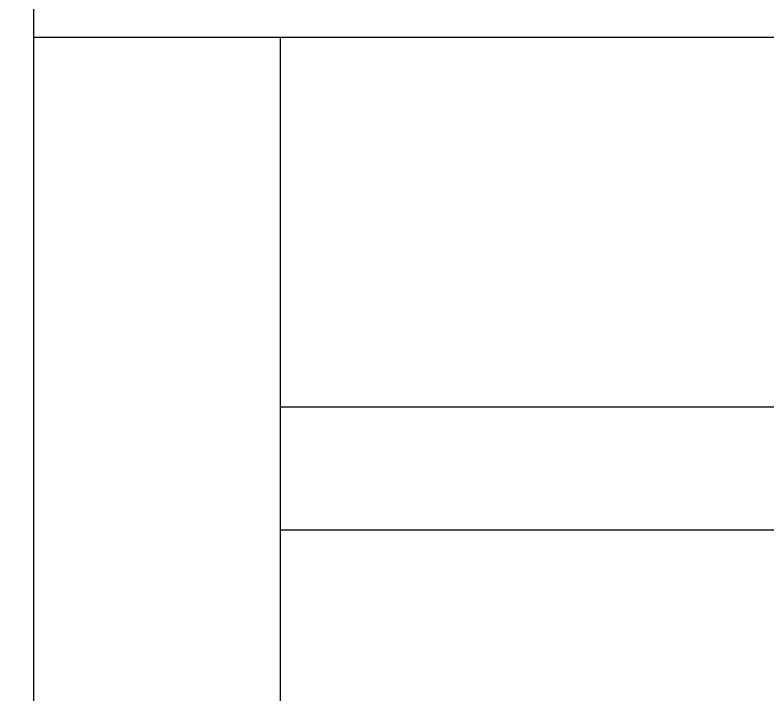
# Model space of a CAD drawing. Extents: x 13898408 to 14113608, y -853943 to -68012.
# Drawn here: x 14079458.9 to 14079733.9, y -848614.8 to -848366.3 of the extents above; entities that cross this region are included whole.
import ezdxf

# ---------------------------------------------------------------- set-up
doc = ezdxf.new("R2010")
doc.units = 0
doc.header["$LTSCALE"] = 1000
doc.header["$MEASUREMENT"] = 0
doc.layers.add('WINDOW', color=4, linetype='Continuous')

# ---------------------------------------------------------------- blocks, each defined once
blk = doc.blocks.new('A$C5D7C7B29')
at = {"color": 2}
blk.add_lwpolyline([(8023.34, 7992.25), (8434.97, 8033.37), (8628.38, 7720.19), (9070.84, 7720.19), (9070.84, 9616.99), (8379.7, 9616.99)], dxfattribs=at)
at = {"layer": 'WINDOW'}
for p, q in [((9070.84, 9122.95), (13415.79, 9122.95)), ((9250.84, 8492.95), (9250.84, 9122.95)), ((9250.84, 8852.95), (13458.06, 8852.95)), ((9250.84, 8762.95), (13458.06, 8762.95))]:
    blk.add_line(p, q, dxfattribs=at)

msp = doc.modelspace()

# ---------------------------------------------------------------- block references
at = {"xscale": 0.4999999999999998, "yscale": 0.4999999999999998, "zscale": 0.4999999999999998}
msp.add_blockref('A$C5D7C7B29', (14074930.38, -852935.91), dxfattribs=at)

doc.saveas('drawing.dxf')
